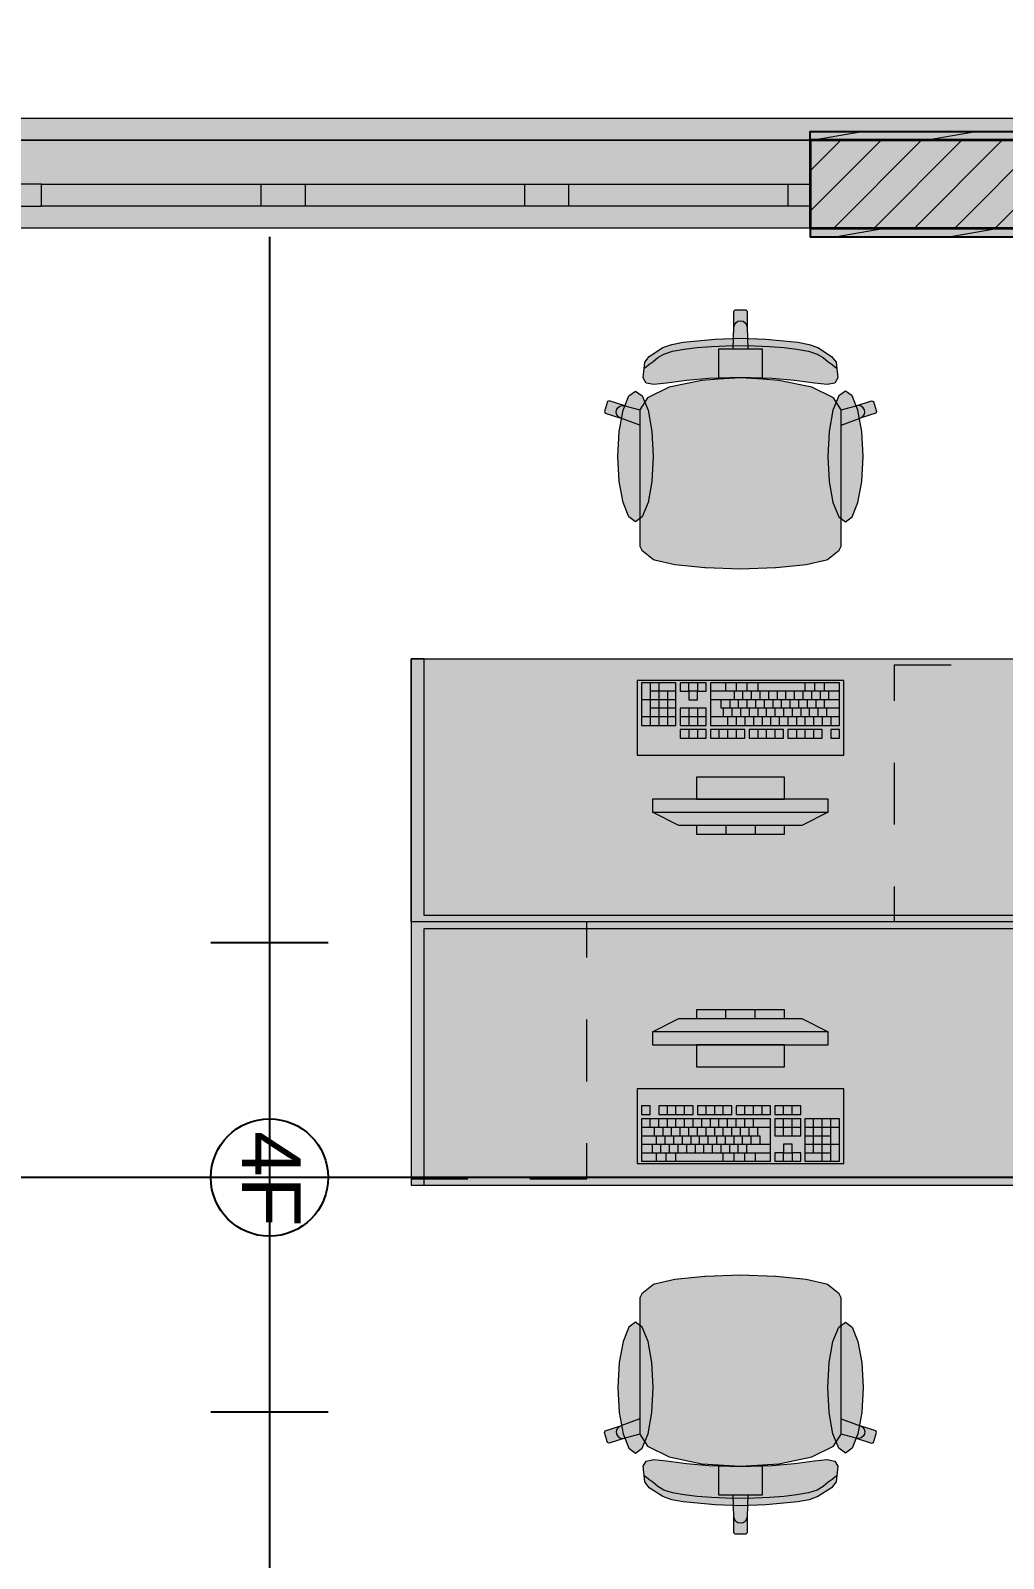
# Model space of a CAD drawing. Header units: inches. Extents: x 99 to 83418, y 65 to 21631.
# Drawn here: x 25828 to 28043, y 16607 to 20088 of the extents above; entities that cross this region are included whole.
import ezdxf

# ---------------------------------------------------------------- set-up
doc = ezdxf.new("R2010")
doc.units = ezdxf.units.IN
doc.header["$MEASUREMENT"] = 0
for name, color, linetype in [('A-Place', 50, 'Continuous'), ('lights', 1, 'Continuous'), ('PDF_Structural - Bearing', 7, 'Continuous')]:
    doc.layers.add(name, color=color, linetype=linetype)
doc.layers.add('PDF_Interior$-$Furniture$', color=7, linetype='Continuous', true_color=0x573938)
doc.styles.get("Standard").update_dxf_attribs({"font": 'arial.ttf'})

# ---------------------------------------------------------------- blocks, each defined once
blk = doc.blocks.new('4feet')
at = {"layer": 'lights'}
for p, q in [((2508.5, 2039.6), (2508.5, 1739.6)), ((3708.5, 2039.6), (3708.5, 1739.6)), ((2508.5, 1889.6), (2958.5, 1889.6)), ((3258.5, 1889.6), (3708.5, 1889.6))]:
    blk.add_line(p, q, dxfattribs=at)
blk.add_circle((3108.5, 1889.6), 150, dxfattribs=at)
at = {"layer": 'lights', "insert": (2989.7, 1969.6), "char_height": 150, "attachment_point": 1}
blk.add_mtext_dynamic_manual_height_columns('4F', width=300, gutter_width=12.5, heights=[0], dxfattribs=at)

msp = doc.modelspace()

# ---------------------------------------------------------------- hatches: boundary and pattern name
at = {"layer": 'PDF_Interior$-$Furniture$', "true_color": 0xffffff, "transparency": 33554559}
for points in [[(27215, 18980), (27215, 18943.9), (27215, 18912.9), (27219.6, 18904.3), (27246.4, 18883.1), (27248.5, 18882.3), (27294.5, 18871.6), (27363.2, 18864.4), (27364.3, 18864.3), (27444.3, 18861.9), (27444.3, 19451.9), (27432.2, 19451.9), (27429.2, 19448.9), (27429.2, 19412), (27427.4, 19362.1), (27394, 19362.1), (27394, 19332.2), (27394, 19293.5), (27356.6, 19291.1), (27282.2, 19275.2), (27232.5, 19251.4), (27215.2, 19223.6), (27181, 19233.3), (27145.6, 19244.7), (27141.8, 19242.7), (27134.3, 19220), (27136.2, 19216.2), (27171.7, 19204.8), (27215, 19189.1)], [(27673.6, 18980), (27673.6, 19189.1), (27717, 19204.8), (27752.4, 19216.2), (27754.3, 19220), (27746.8, 19242.7), (27743, 19244.7), (27707.6, 19233.3), (27673.5, 19223.6), (27656.1, 19251.4), (27606.4, 19275.2), (27532, 19291.1), (27494.6, 19293.5), (27494.6, 19332.2), (27494.6, 19362.1), (27461.2, 19362.1), (27459.4, 19412), (27459.4, 19448.9), (27456.4, 19451.9), (27444.3, 19451.9), (27444.3, 18861.9), (27524.3, 18864.3), (27525.4, 18864.4), (27594.2, 18871.6), (27640.1, 18882.3), (27642.2, 18883.1), (27669, 18904.3), (27673.6, 18912.9), (27673.6, 18943.9)], [(27386.8, 19384.9), (27313.6, 19377.9), (27287.7, 19373.1), (27267.8, 19365.9), (27236.7, 19345.8), (27226.2, 19332.6), (27222.9, 19296.5), (27229.6, 19285), (27246.9, 19281.9), (27275.8, 19284.5), (27321.1, 19290.4), (27372, 19295), (27444.3, 19297.3), (27444.3, 19387.1)], [(27501.8, 19384.9), (27444.3, 19387.1), (27444.3, 19297.3), (27516.6, 19295), (27567.5, 19290.4), (27612.8, 19284.5), (27641.8, 19281.9), (27659, 19285), (27665.7, 19296.5), (27662.4, 19332.6), (27651.9, 19345.8), (27620.8, 19365.9), (27600.9, 19373.1), (27575, 19377.9)], [(27165, 19117.8), (27166.8, 19074), (27172.5, 19031.2), (27181.9, 18996.5), (27193.4, 18975.4), (27205.3, 18968.8), (27217.1, 18975.4), (27228.7, 18996.6), (27238, 19031.3), (27243.8, 19074.1), (27245.5, 19117.9), (27243.8, 19161.7), (27238, 19204.5), (27228.7, 19239.1), (27217.1, 19260.3), (27205.3, 19266.9), (27193.5, 19260.3), (27181.9, 19239.1), (27172.5, 19204.4), (27166.8, 19161.6)], [(27723.6, 19117.8), (27721.8, 19161.6), (27716.1, 19204.4), (27706.7, 19239.1), (27695.1, 19260.3), (27683.3, 19266.9), (27671.5, 19260.3), (27659.9, 19239.2), (27650.5, 19204.5), (27644.8, 19161.7), (27643, 19117.9), (27644.8, 19074.1), (27650.5, 19031.2), (27659.9, 18996.5), (27671.5, 18975.4), (27683.3, 18968.8), (27695.1, 18975.3), (27706.7, 18996.5), (27716.1, 19031.2), (27721.8, 19074)], [(26724.3, 18041.9), (26724.3, 18071.9), (26724.3, 18656.9), (26694.3, 18656.9), (26694.3, 17456.9), (26724.3, 17456.9)], [(27644.3, 18336.9), (27544.3, 18336.9), (27544.3, 18386.9), (27344.3, 18386.9), (27344.3, 18336.9), (27244.3, 18336.9), (27244.3, 18306.9), (27304.3, 18276.9), (27344.3, 18276.9), (27344.3, 18256.9), (27544.3, 18256.9), (27544.3, 18276.9), (27584.3, 18276.9), (27644.3, 18306.9)], [(27244.3, 17776.9), (27344.3, 17776.9), (27344.3, 17726.9), (27544.3, 17726.9), (27544.3, 17776.9), (27644.3, 17776.9), (27644.3, 17806.9), (27584.3, 17836.9), (27544.3, 17836.9), (27544.3, 17856.9), (27344.3, 17856.9), (27344.3, 17836.9), (27304.3, 17836.9), (27244.3, 17806.9)], [(27215, 17133.7), (27215, 16924.6), (27171.7, 16908.9), (27136.2, 16897.5), (27134.3, 16893.7), (27141.8, 16871), (27145.6, 16869), (27181, 16880.5), (27215.2, 16890.1), (27232.5, 16862.3), (27282.2, 16838.5), (27356.6, 16822.6), (27394, 16820.2), (27394, 16781.5), (27394, 16751.6), (27427.4, 16751.6), (27429.2, 16701.7), (27429.2, 16664.8), (27432.2, 16661.9), (27444.3, 16661.9), (27444.3, 17251.9), (27364.3, 17249.4), (27363.2, 17249.3), (27294.5, 17242.1), (27248.5, 17231.4), (27246.4, 17230.6), (27219.6, 17209.4), (27215, 17200.8), (27215, 17169.8)], [(27673.6, 17133.7), (27673.6, 17169.8), (27673.6, 17200.8), (27669, 17209.4), (27642.2, 17230.6), (27640.1, 17231.4), (27594.2, 17242.1), (27525.4, 17249.3), (27524.3, 17249.4), (27444.3, 17251.9), (27444.3, 16661.9), (27456.4, 16661.9), (27459.4, 16664.8), (27459.4, 16701.7), (27461.2, 16751.6), (27494.6, 16751.6), (27494.6, 16781.5), (27494.6, 16820.2), (27532, 16822.6), (27606.4, 16838.5), (27656.1, 16862.3), (27673.5, 16890.1), (27707.6, 16880.5), (27743, 16869), (27746.8, 16871), (27754.3, 16893.7), (27752.4, 16897.5), (27717, 16908.9), (27673.6, 16924.6)], [(27165, 16995.9), (27166.8, 16952.2), (27172.5, 16909.4), (27181.9, 16874.7), (27193.4, 16853.5), (27205.3, 16846.9), (27217.1, 16853.5), (27228.7, 16874.6), (27238, 16909.3), (27243.7, 16952.1), (27245.5, 16995.9), (27243.7, 17039.7), (27238, 17082.5), (27228.7, 17117.1), (27217.1, 17138.3), (27205.3, 17144.9), (27193.4, 17138.3), (27181.9, 17117.2), (27172.5, 17082.5), (27166.8, 17039.7)], [(27723.6, 16995.9), (27721.8, 17039.7), (27716.1, 17082.5), (27706.7, 17117.2), (27695.1, 17138.4), (27683.3, 17144.9), (27671.5, 17138.3), (27659.9, 17117.2), (27650.5, 17082.5), (27644.8, 17039.7), (27643, 16995.9), (27644.8, 16952.1), (27650.5, 16909.3), (27659.9, 16874.6), (27671.5, 16853.5), (27683.3, 16846.9), (27695.1, 16853.5), (27706.7, 16874.7), (27716.1, 16909.3), (27721.8, 16952.2)], [(27386.8, 16728.8), (27444.3, 16726.6), (27444.3, 16816.4), (27372, 16818.7), (27321.1, 16823.4), (27275.8, 16829.2), (27246.9, 16831.8), (27229.6, 16828.7), (27222.9, 16817.2), (27226.2, 16781.1), (27236.7, 16767.9), (27267.8, 16747.8), (27287.7, 16740.6), (27313.6, 16735.8)], [(27501.8, 16728.8), (27575, 16735.8), (27600.9, 16740.6), (27620.8, 16747.8), (27651.9, 16767.9), (27662.4, 16781.1), (27665.7, 16817.2), (27659, 16828.7), (27641.8, 16831.8), (27612.8, 16829.2), (27567.5, 16823.4), (27516.6, 16818.7), (27444.3, 16816.4), (27444.3, 16726.6)]]:
    msp.add_hatch(color=7, dxfattribs=at).paths.add_polyline_path(points)

# ---------------------------------------------------------------- linework, layer by layer
at = {"layer": 'A-Place'}
for p, q in [((26371.8, 19618.1), (26371.8, 7742)), ((31678, 17474.6), (7459.3, 17474.6))]:
    msp.add_line(p, q, dxfattribs=at)
at = {"layer": 'PDF_Interior$-$Furniture$', "color": 126, "lineweight": 25, "true_color": 0x008060}
msp.add_lwpolyline([(28177.9, 19838.1), (27602.9, 19838.1), (27602.9, 19858.1), (28157.9, 19858.1)], dxfattribs=at)
at = {"layer": 'PDF_Interior$-$Furniture$', "color": 121, "lineweight": 13, "true_color": 0x80ffdf}
for points in [[(27724.8, 19858.1), (27611.4, 19838.1)], [(27983.9, 19858.1), (27870.5, 19838.1)], [(27659.4, 19618.1), (27772.8, 19638.1)], [(27918.6, 19618.1), (28032, 19638.1)]]:
    msp.add_lwpolyline(points, dxfattribs=at)
at = {"layer": 'PDF_Interior$-$Furniture$', "color": 126, "lineweight": 25, "true_color": 0x008060}
msp.add_lwpolyline([(28902.9, 19638.1), (27602.9, 19638.1), (27602.9, 19618.1), (28902.9, 19618.1)], close=True, dxfattribs=at)
at = {"layer": 'PDF_Interior$-$Furniture$', "lineweight": 13}
for points in [[(27427.4, 19362.1), (27429.2, 19412), (27430.4, 19417.7), (27433.6, 19422.5), (27438.5, 19425.8), (27444.3, 19426.9), (27450.1, 19425.8), (27455, 19422.5), (27458.3, 19417.7), (27459.4, 19412), (27461.2, 19362.1)], [(27429.2, 19412), (27429.2, 19448.9), (27432.2, 19451.9), (27444.3, 19451.9), (27456.4, 19451.9), (27459.4, 19448.9), (27459.4, 19412)], [(27225.5, 19319.4), (27229.3, 19322.1), (27235.5, 19327.2), (27244.6, 19333.4), (27256.3, 19343.4), (27269.5, 19351.1), (27289.8, 19357.4), (27315.8, 19362.3), (27345.8, 19366), (27378.2, 19368.6), (27411.6, 19370), (27444.3, 19370.5), (27477, 19370), (27510.4, 19368.6), (27542.8, 19366), (27572.8, 19362.3), (27598.8, 19357.4), (27619.1, 19351.1), (27632.3, 19343.4), (27644, 19333.4), (27653.1, 19327.2), (27659.3, 19322.1), (27663.1, 19319.4)], [(27494.6, 19293.5), (27494.6, 19332.2), (27494.6, 19362.1), (27461.2, 19362.1), (27444.3, 19362.1), (27427.4, 19362.1), (27394, 19362.1), (27394, 19332.2), (27394, 19293.5)], [(27673.5, 19223.6), (27656.1, 19251.4), (27606.4, 19275.2), (27532, 19291.1), (27494.6, 19293.5), (27444.3, 19296.7), (27394, 19293.5), (27356.6, 19291.1), (27282.2, 19275.2), (27232.5, 19251.4), (27215.2, 19223.6)], [(27215, 19189.1), (27171.7, 19204.8), (27166.5, 19207.7), (27162.9, 19212.2), (27161.3, 19217.9), (27162, 19223.7), (27164.8, 19228.8), (27169.5, 19232.4), (27175.1, 19233.9), (27181, 19233.3), (27145.6, 19244.7), (27141.8, 19242.7), (27134.3, 19220), (27136.2, 19216.2), (27171.7, 19204.8)], [(27181, 19233.3), (27215.2, 19223.6), (27215, 19223.4), (27215, 19189.1), (27215, 18980), (27215, 18943.9), (27215, 18912.9), (27219.6, 18904.3), (27246.4, 18883.1), (27248.5, 18882.3), (27294.5, 18871.6), (27363.2, 18864.4), (27364.3, 18864.3), (27444.3, 18861.9), (27524.3, 18864.3), (27525.4, 18864.4), (27594.2, 18871.6), (27640.1, 18882.3), (27642.2, 18883.1), (27669, 18904.3), (27673.6, 18912.9), (27673.6, 18943.9), (27673.6, 18980), (27673.6, 19189.1), (27673.6, 19223.4), (27673.5, 19223.6), (27707.6, 19233.3)], [(27673.6, 19189.1), (27717, 19204.8), (27722.1, 19207.7), (27725.7, 19212.2), (27727.3, 19217.9), (27726.6, 19223.7), (27723.8, 19228.8), (27719.1, 19232.4), (27713.5, 19233.9), (27707.6, 19233.3), (27743, 19244.7), (27746.8, 19242.7), (27754.3, 19220), (27752.4, 19216.2), (27717, 19204.8)], [(28194.3, 18056.9), (26694.3, 18056.9), (26694.3, 18656.9), (28194.3, 18656.9)], [(28179.3, 18071.9), (26724.3, 18071.9), (26724.3, 18656.9), (26694.3, 18656.9), (26694.3, 17456.9), (26724.3, 17456.9), (26724.3, 18041.9), (28179.3, 18041.9)], [(27923.7, 18641.9), (27794.3, 18641.9), (27794.3, 18561)], [(27238.7, 18602), (27238.7, 18505)], [(27258.3, 18602), (27258.3, 18505)], [(27346.4, 18602), (27346.4, 18582.6), (27326.8, 18582.6), (27326.8, 18602)], [(27410, 18602), (27410, 18582.6)], [(27434.5, 18602), (27434.5, 18582.6)], [(27459, 18602), (27459, 18582.6)], [(27483.5, 18602), (27483.5, 18582.6)], [(27591.2, 18602), (27591.2, 18582.6)], [(27613.2, 18602), (27613.2, 18582.6)], [(27635.2, 18602), (27635.2, 18582.6)], [(27297.4, 18563.2), (27219.1, 18563.2)], [(27297.4, 18582.6), (27238.7, 18582.6)], [(27277.8, 18582.6), (27277.8, 18505)], [(27669.5, 18582.6), (27375.8, 18582.6)], [(27669.5, 18563.2), (27375.8, 18563.2)], [(27669.5, 18543.8), (27400.2, 18543.8), (27400.2, 18563.2)], [(27419.8, 18563.2), (27419.8, 18543.8)], [(27429.6, 18582.6), (27429.6, 18563.2)], [(27439.4, 18563.2), (27439.4, 18543.8)], [(27449.2, 18582.6), (27449.2, 18563.2)], [(27459, 18563.2), (27459, 18543.8)], [(27468.8, 18582.6), (27468.8, 18563.2)], [(27478.6, 18563.2), (27478.6, 18543.8)], [(27488.4, 18582.6), (27488.4, 18563.2)], [(27498.2, 18563.2), (27498.2, 18543.8)], [(27508, 18582.6), (27508, 18563.2)], [(27517.7, 18563.2), (27517.7, 18543.8)], [(27527.5, 18582.6), (27527.5, 18563.2)], [(27537.3, 18563.2), (27537.3, 18543.8)], [(27547.1, 18582.6), (27547.1, 18563.2)], [(27556.9, 18563.2), (27556.9, 18543.8)], [(27566.7, 18582.6), (27566.7, 18563.2)], [(27576.5, 18563.2), (27576.5, 18543.8)], [(27586.3, 18582.6), (27586.3, 18563.2)], [(27596.1, 18563.2), (27596.1, 18543.8)], [(27605.9, 18582.6), (27605.9, 18563.2)], [(27615.7, 18563.2), (27615.7, 18543.8)], [(27625.5, 18582.6), (27625.5, 18563.2)], [(27635.2, 18563.2), (27635.2, 18543.8)], [(27645, 18582.6), (27645, 18563.2)], [(27297.4, 18524.4), (27219.1, 18524.4)], [(27297.4, 18543.8), (27238.7, 18543.8)], [(27366, 18524.4), (27307.2, 18524.4)], [(27326.8, 18543.8), (27326.8, 18505)], [(27346.4, 18543.8), (27346.4, 18505)], [(27669.5, 18524.4), (27375.8, 18524.4)], [(27405.1, 18543.8), (27405.1, 18524.4)], [(27414.9, 18524.4), (27414.9, 18505)], [(27424.7, 18543.8), (27424.7, 18524.4)], [(27434.5, 18524.4), (27434.5, 18505)], [(27444.3, 18543.8), (27444.3, 18524.4)], [(27454.1, 18524.4), (27454.1, 18505)], [(27463.9, 18543.8), (27463.9, 18524.4)], [(27473.7, 18524.4), (27473.7, 18505)], [(27483.5, 18543.8), (27483.5, 18524.4)], [(27493.3, 18524.4), (27493.3, 18505)], [(27503.1, 18543.8), (27503.1, 18524.4)], [(27512.8, 18524.4), (27512.8, 18505)], [(27522.6, 18543.8), (27522.6, 18524.4)], [(27532.4, 18524.4), (27532.4, 18505)], [(27542.2, 18543.8), (27542.2, 18524.4)], [(27552, 18524.4), (27552, 18505)], [(27561.8, 18543.8), (27561.8, 18524.4)], [(27571.6, 18524.4), (27571.6, 18505)], [(27581.4, 18543.8), (27581.4, 18524.4)], [(27591.2, 18524.4), (27591.2, 18505)], [(27601, 18543.8), (27601, 18524.4)], [(27610.8, 18524.4), (27610.8, 18505)], [(27620.6, 18543.8), (27620.6, 18524.4)], [(27630.3, 18524.4), (27630.3, 18505)], [(27640.1, 18543.8), (27640.1, 18524.4)], [(27649.9, 18524.4), (27649.9, 18505)], [(27326.8, 18495.3), (27326.8, 18475.9)], [(27346.4, 18495.3), (27346.4, 18475.9)], [(27395.3, 18495.3), (27395.3, 18475.9)], [(27414.9, 18495.3), (27414.9, 18475.9)], [(27434.5, 18495.3), (27434.5, 18475.9)], [(27483.5, 18495.3), (27483.5, 18475.9)], [(27503.1, 18495.3), (27503.1, 18475.9)], [(27522.6, 18495.3), (27522.6, 18475.9)], [(27571.6, 18495.3), (27571.6, 18475.9)], [(27591.2, 18495.3), (27591.2, 18475.9)], [(27610.8, 18495.3), (27610.8, 18475.9)], [(27794.3, 18419.9), (27794.3, 18278.8)], [(27644.3, 18306.9), (27584.3, 18276.9), (27304.3, 18276.9), (27244.3, 18306.9)], [(27411, 18276.9), (27411, 18256.9)], [(27477.6, 18276.9), (27477.6, 18256.9)], [(27794.3, 18137.7), (27794.3, 18056.9)], [(28194.3, 18056.9), (26694.3, 18056.9), (26694.3, 17456.9), (28194.3, 17456.9)], [(27094.3, 17976), (27094.3, 18056.9)], [(27094.3, 17693.8), (27094.3, 17834.9)], [(27244.3, 17806.9), (27304.3, 17836.9), (27584.3, 17836.9), (27644.3, 17806.9)], [(27411, 17836.9), (27411, 17856.9)], [(27477.6, 17836.9), (27477.6, 17856.9)], [(27277.8, 17618.4), (27277.8, 17637.8)], [(27297.4, 17618.4), (27297.4, 17637.8)], [(27317, 17618.4), (27317, 17637.8)], [(27366, 17618.4), (27366, 17637.8)], [(27385.6, 17618.4), (27385.6, 17637.8)], [(27405.1, 17618.4), (27405.1, 17637.8)], [(27454.1, 17618.4), (27454.1, 17637.8)], [(27473.7, 17618.4), (27473.7, 17637.8)], [(27493.3, 17618.4), (27493.3, 17637.8)], [(27542.2, 17618.4), (27542.2, 17637.8)], [(27561.8, 17618.4), (27561.8, 17637.8)], [(27219.1, 17589.3), (27512.8, 17589.3)], [(27238.7, 17589.3), (27238.7, 17608.7)], [(27248.5, 17569.9), (27248.5, 17589.3)], [(27258.3, 17589.3), (27258.3, 17608.7)], [(27268.1, 17569.9), (27268.1, 17589.3)], [(27277.8, 17589.3), (27277.8, 17608.7)], [(27287.6, 17569.9), (27287.6, 17589.3)], [(27297.4, 17589.3), (27297.4, 17608.7)], [(27307.2, 17569.9), (27307.2, 17589.3)], [(27317, 17589.3), (27317, 17608.7)], [(27326.8, 17569.9), (27326.8, 17589.3)], [(27336.6, 17589.3), (27336.6, 17608.7)], [(27346.4, 17569.9), (27346.4, 17589.3)], [(27356.2, 17589.3), (27356.2, 17608.7)], [(27366, 17569.9), (27366, 17589.3)], [(27375.8, 17589.3), (27375.8, 17608.7)], [(27385.6, 17569.9), (27385.6, 17589.3)], [(27395.3, 17589.3), (27395.3, 17608.7)], [(27405.1, 17569.9), (27405.1, 17589.3)], [(27414.9, 17589.3), (27414.9, 17608.7)], [(27424.7, 17569.9), (27424.7, 17589.3)], [(27434.5, 17589.3), (27434.5, 17608.7)], [(27444.3, 17569.9), (27444.3, 17589.3)], [(27454.1, 17589.3), (27454.1, 17608.7)], [(27463.9, 17569.9), (27463.9, 17589.3)], [(27473.7, 17589.3), (27473.7, 17608.7)], [(27483.5, 17569.9), (27483.5, 17589.3)], [(27522.6, 17589.3), (27581.4, 17589.3)], [(27542.2, 17569.9), (27542.2, 17608.7)], [(27561.8, 17569.9), (27561.8, 17608.7)], [(27591.2, 17589.3), (27669.5, 17589.3)], [(27610.8, 17531.1), (27610.8, 17608.7)], [(27630.3, 17511.7), (27630.3, 17608.7)], [(27649.9, 17511.7), (27649.9, 17608.7)], [(26964.9, 17471.9), (27094.3, 17471.9), (27094.3, 17552.7)], [(27219.1, 17569.9), (27488.4, 17569.9), (27488.4, 17550.5)], [(27219.1, 17550.5), (27512.8, 17550.5)], [(27243.6, 17531.1), (27243.6, 17550.5)], [(27253.4, 17550.5), (27253.4, 17569.9)], [(27263.2, 17531.1), (27263.2, 17550.5)], [(27273, 17550.5), (27273, 17569.9)], [(27282.7, 17531.1), (27282.7, 17550.5)], [(27292.5, 17550.5), (27292.5, 17569.9)], [(27302.3, 17531.1), (27302.3, 17550.5)], [(27312.1, 17550.5), (27312.1, 17569.9)], [(27321.9, 17531.1), (27321.9, 17550.5)], [(27331.7, 17550.5), (27331.7, 17569.9)], [(27341.5, 17531.1), (27341.5, 17550.5)], [(27351.3, 17550.5), (27351.3, 17569.9)], [(27361.1, 17531.1), (27361.1, 17550.5)], [(27370.9, 17550.5), (27370.9, 17569.9)], [(27380.7, 17531.1), (27380.7, 17550.5)], [(27390.5, 17550.5), (27390.5, 17569.9)], [(27400.2, 17531.1), (27400.2, 17550.5)], [(27410, 17550.5), (27410, 17569.9)], [(27419.8, 17531.1), (27419.8, 17550.5)], [(27429.6, 17550.5), (27429.6, 17569.9)], [(27439.4, 17531.1), (27439.4, 17550.5)], [(27449.2, 17550.5), (27449.2, 17569.9)], [(27459, 17531.1), (27459, 17550.5)], [(27468.8, 17550.5), (27468.8, 17569.9)], [(27591.2, 17569.9), (27649.9, 17569.9)], [(27591.2, 17550.5), (27669.5, 17550.5)], [(27219.1, 17531.1), (27512.8, 17531.1)], [(27253.4, 17511.7), (27253.4, 17531.1)], [(27275.4, 17511.7), (27275.4, 17531.1)], [(27297.4, 17511.7), (27297.4, 17531.1)], [(27405.1, 17511.7), (27405.1, 17531.1)], [(27429.6, 17511.7), (27429.6, 17531.1)], [(27454.1, 17511.7), (27454.1, 17531.1)], [(27478.6, 17511.7), (27478.6, 17531.1)], [(27542.2, 17511.7), (27542.2, 17531.1), (27561.8, 17531.1), (27561.8, 17511.7)], [(27591.2, 17531.1), (27649.9, 17531.1)], [(26694.3, 17471.9), (26823.7, 17471.9)], [(27707.6, 16880.5), (27673.5, 16890.1), (27673.6, 16890.3), (27673.6, 16924.6), (27673.6, 17133.7), (27673.6, 17169.8), (27673.6, 17200.8), (27669, 17209.4), (27642.2, 17230.6), (27640.1, 17231.4), (27594.2, 17242.1), (27525.4, 17249.3), (27524.3, 17249.4), (27444.3, 17251.9), (27364.3, 17249.4), (27363.2, 17249.3), (27294.5, 17242.1), (27248.5, 17231.4), (27246.4, 17230.6), (27219.6, 17209.4), (27215, 17200.8), (27215, 17169.8), (27215, 17133.7), (27215, 16924.6), (27215, 16890.3), (27215.2, 16890.1), (27181, 16880.5)], [(27215, 16924.6), (27171.7, 16908.9), (27166.5, 16906.1), (27162.9, 16901.5), (27161.3, 16895.9), (27162, 16890.1), (27164.8, 16885), (27169.5, 16881.3), (27175.1, 16879.8), (27181, 16880.5), (27145.6, 16869), (27141.8, 16871), (27134.3, 16893.7), (27136.2, 16897.5), (27171.7, 16908.9)], [(27673.6, 16924.6), (27717, 16908.9), (27722.1, 16906.1), (27725.7, 16901.5), (27727.3, 16895.9), (27726.6, 16890.1), (27723.8, 16885), (27719.1, 16881.3), (27713.5, 16879.8), (27707.6, 16880.5), (27743, 16869), (27746.8, 16871), (27754.3, 16893.7), (27752.4, 16897.5), (27717, 16908.9)], [(27215.2, 16890.1), (27232.5, 16862.3), (27282.2, 16838.5), (27356.6, 16822.6), (27394, 16820.2), (27444.3, 16817), (27494.6, 16820.2), (27532, 16822.6), (27606.4, 16838.5), (27656.1, 16862.3), (27673.5, 16890.1)], [(27394, 16820.2), (27394, 16781.5), (27394, 16751.6), (27427.4, 16751.6), (27444.3, 16751.6), (27461.2, 16751.6), (27494.6, 16751.6), (27494.6, 16781.5), (27494.6, 16820.2)], [(27663.1, 16794.3), (27659.3, 16791.6), (27653.1, 16786.5), (27644, 16780.3), (27632.3, 16770.3), (27619.1, 16762.6), (27598.8, 16756.3), (27572.8, 16751.4), (27542.8, 16747.7), (27510.4, 16745.2), (27477, 16743.7), (27444.3, 16743.2), (27411.6, 16743.7), (27378.2, 16745.2), (27345.8, 16747.7), (27315.8, 16751.4), (27289.8, 16756.3), (27269.5, 16762.6), (27256.3, 16770.3), (27244.6, 16780.3), (27235.5, 16786.5), (27229.3, 16791.6), (27225.5, 16794.3)], [(27461.2, 16751.6), (27459.4, 16701.7), (27458.3, 16696), (27455, 16691.2), (27450.1, 16687.9), (27444.3, 16686.8), (27438.5, 16687.9), (27433.6, 16691.2), (27430.4, 16696), (27429.2, 16701.7), (27427.4, 16751.6)], [(27459.4, 16701.7), (27459.4, 16664.8), (27456.4, 16661.9), (27444.3, 16661.9), (27432.2, 16661.9), (27429.2, 16664.8), (27429.2, 16701.7)]]:
    msp.add_lwpolyline(points, dxfattribs=at)
for points in [[(27567.5, 19290.4), (27516.6, 19295), (27444.3, 19297.3), (27372, 19295), (27321.1, 19290.4), (27275.8, 19284.5), (27246.9, 19281.9), (27229.6, 19285), (27222.9, 19296.5), (27226.2, 19332.6), (27236.7, 19345.8), (27267.8, 19365.9), (27287.7, 19373.1), (27313.6, 19377.9), (27386.8, 19384.9), (27444.3, 19387.1), (27501.8, 19384.9), (27575, 19377.9), (27600.9, 19373.1), (27620.8, 19365.9), (27651.9, 19345.8), (27662.4, 19332.6), (27665.7, 19296.5), (27659, 19285), (27641.8, 19281.9), (27612.8, 19284.5)], [(27165, 19117.8), (27168.1, 19174.8), (27176.8, 19223.2), (27189.9, 19255.5), (27205.3, 19266.8), (27220.7, 19255.5), (27233.8, 19223.2), (27242.5, 19174.8), (27245.6, 19117.8), (27242.5, 19060.8), (27233.8, 19012.4), (27220.7, 18980.1), (27205.3, 18968.8), (27189.9, 18980.1), (27176.8, 19012.4), (27168.1, 19060.8)], [(27720.5, 19174.8), (27711.8, 19223.2), (27698.7, 19255.5), (27683.3, 19266.8), (27667.9, 19255.5), (27654.8, 19223.2), (27646.1, 19174.8), (27643.1, 19117.8), (27646.1, 19060.8), (27654.8, 19012.4), (27667.9, 18980.1), (27683.3, 18968.8), (27698.7, 18980.1), (27711.8, 19012.4), (27720.5, 19060.8), (27723.6, 19117.8)], [(27679.3, 18606.9), (27209.3, 18606.9), (27209.3, 18436.9), (27679.3, 18436.9)], [(27297.4, 18602), (27219.1, 18602), (27219.1, 18505), (27297.4, 18505)], [(27366, 18602), (27307.2, 18602), (27307.2, 18582.6), (27326.8, 18582.6), (27326.8, 18563.2), (27346.4, 18563.2), (27346.4, 18582.6), (27366, 18582.6)], [(27669.5, 18602), (27375.8, 18602), (27375.8, 18505), (27669.5, 18505)], [(27366, 18543.8), (27307.2, 18543.8), (27307.2, 18505), (27366, 18505)], [(27366, 18495.3), (27307.2, 18495.3), (27307.2, 18475.9), (27366, 18475.9)], [(27454.1, 18495.3), (27375.8, 18495.3), (27375.8, 18475.9), (27454.1, 18475.9)], [(27542.2, 18495.3), (27463.9, 18495.3), (27463.9, 18475.9), (27542.2, 18475.9)], [(27630.3, 18495.3), (27552, 18495.3), (27552, 18475.9), (27630.3, 18475.9)], [(27669.5, 18495.3), (27649.9, 18495.3), (27649.9, 18475.9), (27669.5, 18475.9)], [(27544.3, 18386.9), (27344.3, 18386.9), (27344.3, 18336.9), (27544.3, 18336.9)], [(27644.3, 18336.9), (27244.3, 18336.9), (27244.3, 18306.9), (27644.3, 18306.9)], [(27544.3, 18276.9), (27344.3, 18276.9), (27344.3, 18256.9), (27544.3, 18256.9)], [(27344.3, 17836.9), (27544.3, 17836.9), (27544.3, 17856.9), (27344.3, 17856.9)], [(27244.3, 17776.9), (27644.3, 17776.9), (27644.3, 17806.9), (27244.3, 17806.9)], [(27344.3, 17726.9), (27544.3, 17726.9), (27544.3, 17776.9), (27344.3, 17776.9)], [(27209.3, 17506.9), (27679.3, 17506.9), (27679.3, 17676.9), (27209.3, 17676.9)], [(27219.1, 17618.4), (27238.7, 17618.4), (27238.7, 17637.8), (27219.1, 17637.8)], [(27258.3, 17618.4), (27336.6, 17618.4), (27336.6, 17637.8), (27258.3, 17637.8)], [(27346.4, 17618.4), (27424.7, 17618.4), (27424.7, 17637.8), (27346.4, 17637.8)], [(27434.5, 17618.4), (27512.8, 17618.4), (27512.8, 17637.8), (27434.5, 17637.8)], [(27522.6, 17618.4), (27581.4, 17618.4), (27581.4, 17637.8), (27522.6, 17637.8)], [(27219.1, 17511.7), (27512.8, 17511.7), (27512.8, 17608.7), (27219.1, 17608.7)], [(27522.6, 17569.9), (27581.4, 17569.9), (27581.4, 17608.7), (27522.6, 17608.7)], [(27591.2, 17511.7), (27669.5, 17511.7), (27669.5, 17608.7), (27591.2, 17608.7)], [(27522.6, 17511.7), (27581.4, 17511.7), (27581.4, 17531.1), (27561.8, 17531.1), (27561.8, 17550.5), (27542.2, 17550.5), (27542.2, 17531.1), (27522.6, 17531.1)], [(27168.1, 16938.9), (27176.8, 16890.6), (27189.9, 16858.2), (27205.3, 16846.9), (27220.7, 16858.2), (27233.8, 16890.6), (27242.5, 16938.9), (27245.6, 16995.9), (27242.5, 17052.9), (27233.8, 17101.3), (27220.7, 17133.6), (27205.3, 17144.9), (27189.9, 17133.6), (27176.8, 17101.3), (27168.1, 17052.9), (27165, 16995.9)], [(27723.6, 16995.9), (27720.5, 16938.9), (27711.8, 16890.6), (27698.7, 16858.2), (27683.3, 16846.9), (27667.9, 16858.2), (27654.8, 16890.6), (27646.1, 16938.9), (27643.1, 16995.9), (27646.1, 17052.9), (27654.8, 17101.3), (27667.9, 17133.6), (27683.3, 17144.9), (27698.7, 17133.6), (27711.8, 17101.3), (27720.5, 17052.9)], [(27321.1, 16823.4), (27372, 16818.7), (27444.3, 16816.4), (27516.6, 16818.7), (27567.5, 16823.4), (27612.8, 16829.2), (27641.8, 16831.8), (27659, 16828.7), (27665.7, 16817.2), (27662.4, 16781.1), (27651.9, 16767.9), (27620.8, 16747.8), (27600.9, 16740.6), (27575, 16735.8), (27501.8, 16728.8), (27444.3, 16726.6), (27386.8, 16728.8), (27313.6, 16735.8), (27287.7, 16740.6), (27267.8, 16747.8), (27236.7, 16767.9), (27226.2, 16781.1), (27222.9, 16817.2), (27229.6, 16828.7), (27246.9, 16831.8), (27275.8, 16829.2)]]:
    msp.add_lwpolyline(points, close=True, dxfattribs=at)
at = {"layer": 'PDF_Interior$-$Furniture$', "color": 7, "lineweight": 0, "true_color": 0xffffff, "transparency": 33554559}
for points in [[(27602.9, 19858.1), (27602.9, 19838.1), (28157.9, 19858.1), (28177.9, 19838.1)], [(28902.9, 19638.1), (27602.9, 19638.1), (28902.9, 19618.1), (27602.9, 19618.1)], [(26694.3, 18056.9), (28194.3, 18056.9), (26694.3, 18656.9), (28194.3, 18656.9)], [(27679.3, 18436.9), (27679.3, 18606.9), (27209.3, 18436.9), (27209.3, 18606.9)], [(26724.3, 18071.9), (26724.3, 18041.9), (28179.3, 18071.9), (28179.3, 18041.9)], [(28194.3, 18056.9), (26694.3, 18056.9), (28194.3, 17456.9), (26694.3, 17456.9)], [(27209.3, 17676.9), (27209.3, 17506.9), (27679.3, 17676.9), (27679.3, 17506.9)]]:
    msp.add_solid(points, dxfattribs=at)
at = {"layer": 'PDF_Structural - Bearing', "color": 251, "lineweight": 18, "true_color": 0x6a6a6a}
for points in [[(28477.9, 20088.1), (28177.9, 20088.1), (28127.9, 20088.1), (28127.9, 19888.1), (25277.9, 19888.1), (25277.9, 20038.1), (25277.9, 20088.1), (24927.9, 20088.1)], [(25227.9, 20038.1), (25227.9, 19838.1), (25277.9, 19838.1), (28177.9, 19838.1), (28177.9, 19888.1), (28177.9, 20038.1)]]:
    msp.add_lwpolyline(points, dxfattribs=at)
at = {"layer": 'PDF_Structural - Bearing', "lineweight": 35}
msp.add_lwpolyline([(28177.9, 20038.1), (28177.9, 20088.1), (28177.9, 20038.1), (28177.9, 19838.1), (27602.9, 19838.1), (27602.9, 19738.1), (27602.9, 19688.1), (27602.9, 19638.1), (28902.9, 19638.1), (28902.9, 19688.1), (28902.9, 19738.1), (28902.9, 19838.1), (28477.9, 19838.1), (28477.9, 20038.1), (28477.9, 20088.1), (28477.9, 20038.1)], dxfattribs=at)
at = {"layer": 'PDF_Structural - Bearing', "color": 11, "lineweight": 9, "true_color": 0xfe847a}
for points in [[(28024.2, 19638.1), (28224.2, 19838.1), (28424.2, 20038.1), (28474.2, 20088.1)], [(27602.9, 19676.4), (27764.6, 19838.1)], [(27602.9, 19768.3), (27672.7, 19838.1)], [(27656.5, 19638.1), (27856.5, 19838.1)], [(27748.4, 19638.1), (27948.4, 19838.1)], [(27840.3, 19638.1), (28040.3, 19838.1)], [(27932.3, 19638.1), (28132.3, 19838.1)]]:
    msp.add_lwpolyline(points, dxfattribs=at)
at = {"layer": 'PDF_Structural - Bearing', "color": 123, "lineweight": 18, "true_color": 0x71cebe}
msp.add_lwpolyline([(11977.9, 19838.1), (11977.9, 10888.1), (28215.4, 10888.1), (28215.4, 8375.6), (31690.3, 8375.6), (31690.3, 10888.1), (38178, 10888.1), (38178, 19838.1)], close=True, dxfattribs=at)
at = {"layer": 'PDF_Structural - Bearing', "lineweight": 13}
for points in [[(27602.9, 19638.1), (25802.9, 19638.1), (25802.9, 19688.1), (25802.9, 19738.1), (25802.9, 19688.1), (25852.9, 19688.1), (25852.9, 19738.1), (25802.9, 19738.1), (25802.9, 19838.1), (27602.9, 19838.1), (27602.9, 19738.1), (27602.9, 19688.1)], [(26402.9, 19688.1), (26352.9, 19688.1), (26352.9, 19738.1), (26402.9, 19738.1), (26452.9, 19738.1), (26452.9, 19688.1)], [(27002.9, 19688.1), (26952.9, 19688.1), (26952.9, 19738.1), (27002.9, 19738.1), (27052.9, 19738.1), (27052.9, 19688.1)], [(27602.9, 19688.1), (27552.9, 19688.1), (27552.9, 19738.1), (27602.9, 19738.1)]]:
    msp.add_lwpolyline(points, close=True, dxfattribs=at)
for points in [[(25852.9, 19738.1), (26352.9, 19738.1)], [(26452.9, 19738.1), (26952.9, 19738.1)], [(27052.9, 19738.1), (27552.9, 19738.1)], [(26352.9, 19688.1), (25852.9, 19688.1)], [(26952.9, 19688.1), (26452.9, 19688.1)], [(27552.9, 19688.1), (27052.9, 19688.1)]]:
    msp.add_lwpolyline(points, dxfattribs=at)
at = {"layer": 'PDF_Structural - Bearing', "color": 7, "lineweight": 0, "true_color": 0xffffff, "transparency": 33554559}
for points in [[(25277.9, 19838.1), (25277.9, 19888.1), (28177.9, 19838.1), (28177.9, 19888.1)], [(27602.9, 19838.1), (27602.9, 19638.1), (25802.9, 19838.1), (25802.9, 19638.1)], [(27602.9, 19838.1), (28902.9, 19838.1), (27602.9, 19638.1), (28902.9, 19638.1)], [(25802.9, 19738.1), (25802.9, 19688.1), (25852.9, 19738.1), (25852.9, 19688.1)], [(25852.9, 19738.1), (25852.9, 19688.1), (26352.9, 19738.1), (26352.9, 19688.1)], [(26402.9, 19688.1), (26402.9, 19738.1), (26352.9, 19688.1), (26352.9, 19738.1)], [(26402.9, 19738.1), (26402.9, 19688.1), (26452.9, 19738.1), (26452.9, 19688.1)], [(26452.9, 19738.1), (26452.9, 19688.1), (26952.9, 19738.1), (26952.9, 19688.1)], [(27002.9, 19688.1), (27002.9, 19738.1), (26952.9, 19688.1), (26952.9, 19738.1)], [(27002.9, 19738.1), (27002.9, 19688.1), (27052.9, 19738.1), (27052.9, 19688.1)], [(27052.9, 19738.1), (27052.9, 19688.1), (27552.9, 19738.1), (27552.9, 19688.1)], [(27602.9, 19688.1), (27602.9, 19738.1), (27552.9, 19688.1), (27552.9, 19738.1)]]:
    msp.add_solid(points, dxfattribs=at)

# ---------------------------------------------------------------- block references
at = {"layer": 'A-Place', "xscale": 0.8908195407415311, "yscale": 0.8908195407415311, "zscale": 0.8908195407415311, "rotation": 270}
msp.add_blockref('4feet', (24688.5, 20243.7), dxfattribs=at)

doc.saveas('drawing.dxf')
